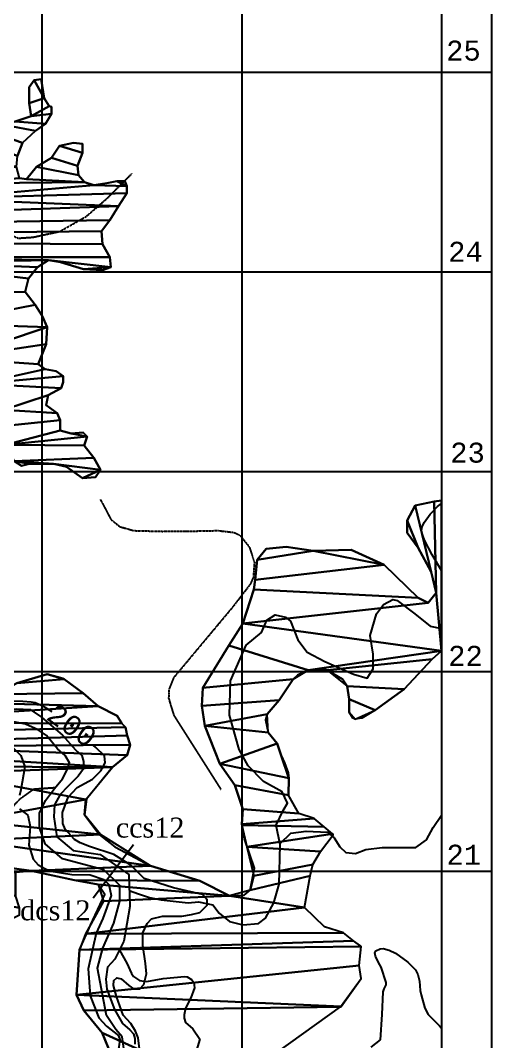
# Model space of a CAD drawing. Extents: x 19272750 to 38563660, y 1412748 to 2838873.
# Drawn here: x 19279892 to 19282250, y 1420147 to 1425259 of the extents above; entities that cross this region are included whole.
import ezdxf
from ezdxf.enums import TextEntityAlignment as Align

# ---------------------------------------------------------------- set-up
doc = ezdxf.new("R2010")
doc.units = 0
doc.header["$MEASUREMENT"] = 0
doc.linetypes.add('DASHED', pattern=[0.75, 0.5, -0.25])
doc.linetypes.add('HIDDEN', pattern=[0.375, 0.25, -0.125])
for name, color, linetype in [('-1', 7, 'CONTINUOUS'), ('-41', 7, 'CONTINUOUS'), ('-51', 7, 'CONTINUOUS'), ('-52', 7, 'CONTINUOUS'), ('-6', 7, 'CONTINUOUS'), ('1', 7, 'CONTINUOUS'), ('41', 7, 'CONTINUOUS'), ('50', 7, 'CONTINUOUS'), ('51', 7, 'CONTINUOUS'), ('52', 7, 'CONTINUOUS'), ('6', 7, 'CONTINUOUS')]:
    doc.layers.add(name, color=color, linetype=linetype)
doc.styles.add('MONOTXT', font='MONOTXT', dxfattribs={"height": 0.2})
doc.styles.get("Standard").update_dxf_attribs({"font": 'VNTIME.TTF'})

msp = doc.modelspace()

# ---------------------------------------------------------------- linework, layer by layer
at = {"layer": '-1', "color": 7, "linetype": 'CONTINUOUS'}
for p, q in [((19282000, 1434250), (19282000, 1413000)), ((19282250, 1434250), (19282250, 1412750)), ((19280000, 1433000), (19280000, 1415000)), ((19281000, 1433000), (19281000, 1415000)), ((19272750, 1425000), (19282250, 1425000)), ((19272750, 1424000), (19282250, 1424000)), ((19272750, 1423000), (19282250, 1423000)), ((19272750, 1422000), (19282250, 1422000)), ((19272750, 1421000), (19282250, 1421000))]:
    msp.add_line(p, q, dxfattribs=at)
at = {"layer": '-1', "color": 30, "linetype": 'CONTINUOUS'}
for points in [[(19280050.9, 1421796.7), (19280015.2, 1421819.7), (19279996.3, 1421829.5), (19279966.1, 1421841.7), (19279945.5, 1421846.6), (19279903.9, 1421849.5), (19279858.6, 1421850.5), (19279836.6, 1421846.9), (19279792.1, 1421833.6)], [(19279846.8, 1421625.9), (19279893.4, 1421579.1), (19279914.2, 1421522), (19279893.4, 1421407.7), (19279888.3, 1421379.1)], [(19280396.1, 1420460.5), (19280434.9, 1420426.7), (19280458.2, 1420411.1), (19280489.3, 1420411.1), (19280510, 1420431.9), (19280523, 1420486.5), (19280517.8, 1420538.4), (19280504.9, 1420629.4), (19280504.9, 1420691.8), (19280525.6, 1420738.5), (19280548.9, 1420761.9), (19280603.3, 1420774.9), (19280699.1, 1420774.9), (19280748.3, 1420782.7), (19280789.8, 1420793.1), (19280826, 1420829.5), (19280826, 1420855.5), (19280802.7, 1420882.8), (19280657.7, 1420916.5), (19280511.1, 1420963.5), (19280444.2, 1421030.6), (19280360.2, 1421083.4), (19280238.5, 1421122.5), (19280191.4, 1421141.2), (19280162.3, 1421158.3), (19280116.3, 1421210.2), (19280104.7, 1421237.6), (19280103.4, 1421293.4), (19280131.9, 1421370), (19280175.9, 1421419.4), (19280253.6, 1421461), (19280295.1, 1421502.5), (19280315.8, 1421541.5), (19280313.2, 1421577.9), (19280269.1, 1421619.5), (19280257.3, 1421628.4)], [(19279888.3, 1421311.6), (19279929.7, 1421280.4), (19279940.1, 1421223.3), (19279934.9, 1421129.7), (19279955.2, 1421060.4), (19279981.5, 1421031), (19280036, 1421001.3), (19280149.3, 1420983.4), (19280241.4, 1420981.8), (19280308.9, 1420958.6), (19280333.8, 1420933.3), (19280345.6, 1420877.8), (19280305.4, 1420763.5), (19280270.7, 1420689), (19280231, 1420510.1), (19280241, 1420376), (19280285, 1420265.8), (19280323.2, 1420223.2), (19280384.8, 1420175.6)], [(19280488, 1420110.8), (19280480.9, 1420165.1), (19280468.6, 1420198), (19280445.3, 1420237), (19280406.4, 1420278.6), (19280372.8, 1420372.1), (19280357.2, 1420426.7), (19280359.8, 1420452.7), (19280375.3, 1420465.7), (19280396.1, 1420460.5)], [(19280702.1, 1419501.8), (19280578, 1419622), (19280521, 1419682.9), (19280478.9, 1419712.7), (19280451.6, 1419742.5), (19280426.8, 1419769.8), (19280408, 1419794.2), (19280402.9, 1419808.5), (19280402.9, 1419869.6), (19280406.8, 1419925.4), (19280409.4, 1419970.9), (19280403.1, 1419994.2), (19280385.7, 1420023.6), (19280380.9, 1420039.2), (19280380.9, 1420092.4), (19280386.1, 1420119.7), (19280391.3, 1420157.4), (19280384.8, 1420175.6)]]:
    msp.add_lwpolyline(points, dxfattribs=at)
at = {"layer": '-41', "color": 3, "linetype": 'CONTINUOUS'}
msp.add_line((19280255.8, 1420865.7), (19280457.6, 1421132.9), dxfattribs=at)
at = {"layer": '-51', "color": 4, "linetype": 'HIDDEN'}
for points in [[(19279392.2, 1424246.1), (19279491.9, 1424279.7), (19279564.1, 1424279.7), (19279780.8, 1424212.1), (19279881.9, 1424168.6), (19279954.2, 1424173.4), (19280089, 1424202.4), (19280222, 1424277.7), (19280328, 1424369.5), (19280450.2, 1424492.2)], [(19279652.4, 1420166.8), (19279628, 1420219.6), (19279571.9, 1420270.8), (19279556.6, 1420342.4), (19279551.4, 1420419.1), (19279515.7, 1420460.1), (19279398.4, 1420526.6), (19279367.7, 1420567.5), (19279367.7, 1420639.1), (19279418.8, 1420721), (19279587.2, 1420879.6), (19279730.1, 1421002.3), (19279740.3, 1421079.1), (19279755.6, 1421155.8), (19279801.5, 1421263.2), (19279888.2, 1421360.4), (19279958.4, 1421410.9), (19280065.6, 1421418.6)]]:
    msp.add_lwpolyline(points, dxfattribs=at)
at = {"layer": '-51', "color": 4, "linetype": 'CONTINUOUS'}
for points in [[(19282000, 1422505.5), (19281953.3, 1422584), (19281915, 1422656.5), (19281901.5, 1422693.1), (19281899.9, 1422703.4), (19281903.2, 1422724.3), (19281913.3, 1422745.2), (19281943, 1422786.6), (19281979.2, 1422826.1), (19282000, 1422841)], [(19280436.9, 1420902.9), (19280483.8, 1420886.5), (19280538.4, 1420867.9), (19280596.6, 1420856.5), (19280731.2, 1420841), (19280783, 1420846.1), (19280855.5, 1420830.6), (19280886.6, 1420789), (19280938.4, 1420747.4), (19281005.7, 1420731.9), (19281083.4, 1420737.1), (19281118.4, 1420765.1), (19281161, 1420841), (19281186.9, 1420934.5), (19281192.1, 1421131.9), (19281171.4, 1421230.6), (19281207.6, 1421303.3), (19281228.4, 1421339.7), (19281202.5, 1421396.9), (19281109.2, 1421448.8), (19281031.6, 1421526.7), (19280986.7, 1421608.7), (19280938.4, 1421781.3), (19280943.6, 1421952.8), (19281021.2, 1422132), (19281098.9, 1422194.4), (19281124.8, 1422256.7), (19281166.2, 1422282.7), (19281219.5, 1422271.3), (19281243.9, 1422251.5), (19281280.1, 1422158), (19281326.7, 1422095.6), (19281414.8, 1422048.9), (19281559.8, 1421986.5), (19281627.1, 1421965.8), (19281658.1, 1422012.5), (19281658.1, 1422085.3), (19281642.6, 1422178.8), (19281673.7, 1422287.9), (19281709.9, 1422334.6), (19281755.9, 1422359.8), (19281777.2, 1422355.4), (19281865.3, 1422287.9), (19281943, 1422225.5), (19282000, 1422214.4)], [(19279268.4, 1421879.5), (19279336.3, 1421832.5), (19279492.5, 1421737.4), (19279596.6, 1421712.6), (19279753.7, 1421778), (19279800.3, 1421804), (19279870.3, 1421811.8), (19279940.2, 1421809.2), (19279997.2, 1421770.2), (19280103.4, 1421680.6)], [(19280401.5, 1420170.4), (19280370.1, 1420206.9), (19280322.7, 1420277.9), (19280278.1, 1420513.9), (19280305.4, 1420614.5), (19280359.9, 1420739.9), (19280389.4, 1420848.9), (19280390.1, 1420928.7), (19280310.4, 1421005.8), (19280102.2, 1421061.7), (19280015.3, 1421137.4), (19279986.8, 1421218), (19279986.8, 1421290.7), (19280017.9, 1421353.1), (19280061.9, 1421412.9), (19280103.4, 1421462.2), (19280126.7, 1421506.4), (19280137.1, 1421542.8), (19280116.3, 1421579.2), (19280077.5, 1421611.7), (19280023.1, 1421679.2), (19279981.6, 1421707.8), (19279916.9, 1421736.4), (19279859.9, 1421746.8)], [(19280103.4, 1421680.6), (19280168.1, 1421607.8), (19280199.2, 1421579.2), (19280207, 1421548), (19280207, 1421511.6), (19280181.1, 1421475.3), (19280129.3, 1421423.3), (19280090.4, 1421384.3), (19280061.9, 1421332.3), (19280059.4, 1421271.3), (19280074.9, 1421172.5), (19280156.7, 1421102.7), (19280290.9, 1421083.6), (19280434.5, 1420982.7), (19280439.2, 1420823.2), (19280409.5, 1420649.3), (19280364.9, 1420559.8), (19280327.7, 1420518.8), (19280320.3, 1420459.2), (19280325.2, 1420409.5), (19280362.4, 1420307.1), (19280403.8, 1420237), (19280440.1, 1420205.8), (19280458.2, 1420185), (19280464.6, 1420161.8)], [(19281191.6, 1421137.7), (19281245.9, 1421190), (19281322.9, 1421199.7), (19281428.8, 1421194.8), (19281462.5, 1421165.9), (19281491.4, 1421122.4), (19281520.3, 1421093.5), (19281568.5, 1421088.6), (19281621.4, 1421107.9), (19281703.3, 1421117.6), (19281799.6, 1421117.6), (19281871.8, 1421117.6), (19281924.8, 1421156.2), (19281958.4, 1421219), (19282000, 1421279.6)], [(19280387.2, 1420604.5), (19280424.4, 1420539.9), (19280447.5, 1420488.1), (19280458.2, 1420473.3), (19280488.4, 1420452.1), (19280524.3, 1420447), (19280606.2, 1420462.4), (19280713.8, 1420472.7), (19280726.1, 1420470.6), (19280748.5, 1420457.4), (19280759.9, 1420441.9), (19280763, 1420416.4), (19280744.5, 1420364.9), (19280718.9, 1420313.5), (19280711.5, 1420281.4), (19280711.6, 1420264.7), (19280718.9, 1420241.6), (19280754.8, 1420210.8), (19280789.6, 1420159)], [(19281693.5, 1420155.7), (19281702.3, 1420282.7), (19281707.4, 1420395.7), (19281712.4, 1420411.1), (19281722.1, 1420431.6), (19281722.8, 1420441.9), (19281697.2, 1420518.9), (19281684.9, 1420543.2), (19281668.6, 1420575), (19281666.4, 1420590.8), (19281671.3, 1420600.2), (19281692.1, 1420611.3), (19281707.2, 1420612), (19281738.2, 1420605), (19281769.6, 1420589.6), (19281830.3, 1420544.6), (19281869.1, 1420506.1), (19281881.6, 1420482.9), (19281889.1, 1420449), (19281892.8, 1420402.8), (19281896.9, 1420380.3), (19281915.9, 1420313.3), (19281932.8, 1420282.7), (19281989.1, 1420226.2), (19282000, 1420213.4)], [(19280411.9, 1420100.3), (19280401.5, 1420170.4)], [(19280464.6, 1420161.8), (19280464.6, 1420133.3)], [(19280789.6, 1420159), (19280761.1, 1420064.7)], [(19281646.9, 1420119.3), (19281693.5, 1420155.7)]]:
    msp.add_lwpolyline(points, dxfattribs=at)
at = {"layer": '-52', "color": 4, "linetype": 'CONTINUOUS'}
msp.add_line((19282000, 1422855.4), (19282000, 1422103.6), dxfattribs=at)
for points in [[(19279865.7, 1424753.5), (19279945.8, 1424778.7), (19279935.8, 1424843.9), (19279935.8, 1424924.3), (19279960.8, 1424959.5), (19279995.8, 1424964.5), (19280010.9, 1424869.1), (19280035.9, 1424828.9), (19280048.4, 1424826.4), (19280048.4, 1424791.2), (19280018.4, 1424741), (19279968.3, 1424705.8), (19279903.2, 1424645.6), (19279878.2, 1424580.3)], [(19279888.2, 1424469.8), (19279923.2, 1424464.7), (19279973.3, 1424525), (19280048.4, 1424570.2), (19280088.4, 1424630.5), (19280158.5, 1424645.6), (19280203.6, 1424640.5), (19280203.6, 1424595.3), (19280178.6, 1424530), (19280183.6, 1424484.8), (19280213.6, 1424449.7), (19280258.7, 1424434.6), (19280323.8, 1424444.6), (19280373.8, 1424454.7), (19280413.9, 1424454.7), (19280423.9, 1424429.6), (19280423.9, 1424394.4), (19280383.8, 1424329.1), (19280338.8, 1424258.8), (19280298.7, 1424203.6), (19280303.7, 1424138.3)], [(19280303.7, 1424138.3), (19280338.8, 1424073), (19280343.8, 1424022.7), (19280303.7, 1424007.7), (19280208.6, 1424012.7), (19280093.5, 1424047.9), (19280033.4, 1424057.9), (19279978.3, 1424022.7), (19279933.2, 1423967.5), (19279915.7, 1423899.7), (19279965.8, 1423834.4), (19280000.8, 1423779.1), (19280025.9, 1423723.9), (19280020.9, 1423638.5), (19279980.8, 1423538.1), (19280015.9, 1423512.9), (19280070.9, 1423502.9), (19280106, 1423477.8), (19280106, 1423447.6), (19280096, 1423417.5), (19280030.9, 1423382.4), (19280020.9, 1423332.1), (19280075.9, 1423291.9), (19280090.9, 1423256.8), (19280090.9, 1423206.6), (19280146, 1423191.5), (19280206.1, 1423196.5), (19280226.1, 1423176.4), (19280211.1, 1423131.2), (19280258.7, 1423068.4), (19280293.7, 1423008.2), (19280268.7, 1422973), (19280203.6, 1422968), (19280123.5, 1423023.2), (19280058.4, 1423038.3), (19279998.3, 1423038.3), (19279938.2, 1423038.3), (19279898.2, 1423028.3), (19279860.2, 1423052.1)], [(19280417.8, 1421721), (19280427.1, 1421679), (19280441.1, 1421632.4), (19280427.1, 1421581), (19280352.6, 1421520.4), (19280223, 1421359.6), (19280213, 1421282.5), (19280287.5, 1421181.8), (19280364.6, 1421121.9), (19280543.4, 1421025.9), (19280790.1, 1420951.2), (19280939, 1420876.6), (19281011.3, 1420879.3), (19281041.4, 1420904.6), (19281063.3, 1421014.4), (19281012.8, 1421161.4), (19280999.6, 1421235.2), (19281004.7, 1421310.5), (19280964.6, 1421431.1), (19280889.5, 1421536.5), (19280814.4, 1421727.4), (19280799.4, 1421827.8), (19280804.4, 1421918.2), (19280934.6, 1422129.2), (19281004.7, 1422239.7), (19281059.7, 1422410.5), (19281067.2, 1422458.2), (19281077.2, 1422558.6), (19281122.3, 1422613.9), (19281222.4, 1422623.9), (19281357.6, 1422603.8), (19281547.9, 1422608.9), (19281713.1, 1422533.5), (19281883.3, 1422367.8), (19281933.4, 1422342.7), (19281973.4, 1422392.9), (19281948.4, 1422498.4), (19281883.3, 1422618.9), (19281828.2, 1422694.2), (19281828.2, 1422754.5), (19281868.3, 1422829.9), (19281963.4, 1422849.9), (19282000, 1422855.4)], [(19282000, 1422103.6), (19281953.4, 1422061.4), (19281813.2, 1421910.7), (19281668, 1421805.2), (19281601.3, 1421765.7), (19281567.9, 1421760), (19281554.9, 1421766.3), (19281537.9, 1421795.2), (19281537.9, 1421860.5), (19281527.9, 1421925.8), (19281503.3, 1421961.8), (19281427.7, 1422006.1), (19281396.2, 1422013.7), (19281332.6, 1422006.1), (19281279.6, 1421980.7), (19281257.5, 1421960.9), (19281187.4, 1421855.5), (19281127.3, 1421785.1), (19281118.2, 1421756.6), (19281132.3, 1421694.7), (19281177.4, 1421639.5), (19281197.4, 1421579.2), (19281212.9, 1421542), (19281231.9, 1421492.1), (19281235, 1421466.2), (19281233.4, 1421379.8)], [(19279874.2, 1421941.1), (19280025.9, 1421986.1), (19280111, 1421960.9), (19280206.1, 1421890.6), (19280281.2, 1421825.3), (19280375.9, 1421777), (19280399.2, 1421739.6)], [(19280920, 1419908.9), (19281493.8, 1420319.9), (19281597.5, 1420461.7), (19281588.1, 1420527.9), (19281597.5, 1420622.4), (19281559.8, 1420650.8), (19281509.6, 1420691.2), (19281414.2, 1420721.4), (19281313.8, 1420817.1), (19281341.4, 1420975.8), (19281355.9, 1421032.9), (19281393.6, 1421099), (19281456.9, 1421182.2), (19281411.7, 1421222.5), (19281361.5, 1421262.8), (19281286.2, 1421288), (19281229.9, 1421385.9)]]:
    msp.add_lwpolyline(points, dxfattribs=at)
at = {"layer": '-6', "color": 7, "linetype": 'DASHED'}
msp.add_lwpolyline([(19280292.2, 1422859.9), (19280345.6, 1422759.9), (19280389.7, 1422724.4), (19280460, 1422704.6), (19280602.1, 1422701), (19280721.2, 1422701.5), (19280880.2, 1422704.8), (19280959.5, 1422695.8), (19280990.7, 1422681.4), (19281037.1, 1422623.1), (19281063, 1422545.1), (19281057.9, 1422470.7), (19281042.3, 1422436), (19280954.3, 1422321.7), (19280659.1, 1421968.4), (19280635.3, 1421909.7), (19280633.8, 1421865), (19280659.1, 1421781.3), (19280894.7, 1421410.2)], dxfattribs=at)
at = {"layer": '1', "color": 7, "linetype": 'CONTINUOUS'}
for p, q in [((19282000, 1434250), (19282000, 1413000)), ((19282250, 1434250), (19282250, 1412750)), ((19280000, 1433000), (19280000, 1415000)), ((19281000, 1433000), (19281000, 1415000)), ((19272750, 1425000), (19282250, 1425000)), ((19272750, 1424000), (19282250, 1424000)), ((19272750, 1423000), (19282250, 1423000)), ((19272750, 1422000), (19282250, 1422000)), ((19272750, 1421000), (19282250, 1421000))]:
    msp.add_line(p, q, dxfattribs=at)
at = {"layer": '1', "color": 30, "linetype": 'CONTINUOUS'}
for points in [[(19280050.9, 1421796.7), (19280015.2, 1421819.7), (19279996.3, 1421829.5), (19279966.1, 1421841.7), (19279945.5, 1421846.6), (19279903.9, 1421849.5), (19279858.6, 1421850.5), (19279836.6, 1421846.9), (19279792.1, 1421833.6)], [(19279846.8, 1421625.9), (19279893.4, 1421579.1), (19279914.2, 1421522), (19279893.4, 1421407.7), (19279888.3, 1421379.1)], [(19280396.1, 1420460.5), (19280434.9, 1420426.7), (19280458.2, 1420411.1), (19280489.3, 1420411.1), (19280510, 1420431.9), (19280523, 1420486.5), (19280517.8, 1420538.4), (19280504.9, 1420629.4), (19280504.9, 1420691.8), (19280525.6, 1420738.5), (19280548.9, 1420761.9), (19280603.3, 1420774.9), (19280699.1, 1420774.9), (19280748.3, 1420782.7), (19280789.8, 1420793.1), (19280826, 1420829.5), (19280826, 1420855.5), (19280802.7, 1420882.8), (19280657.7, 1420916.5), (19280511.1, 1420963.5), (19280444.2, 1421030.6), (19280360.2, 1421083.4), (19280238.5, 1421122.5), (19280191.4, 1421141.2), (19280162.3, 1421158.3), (19280116.3, 1421210.2), (19280104.7, 1421237.6), (19280103.4, 1421293.4), (19280131.9, 1421370), (19280175.9, 1421419.4), (19280253.6, 1421461), (19280295.1, 1421502.5), (19280315.8, 1421541.5), (19280313.2, 1421577.9), (19280269.1, 1421619.5), (19280257.3, 1421628.4)], [(19279888.3, 1421311.6), (19279929.7, 1421280.4), (19279940.1, 1421223.3), (19279934.9, 1421129.7), (19279955.2, 1421060.4), (19279981.5, 1421031), (19280036, 1421001.3), (19280149.3, 1420983.4), (19280241.4, 1420981.8), (19280308.9, 1420958.6), (19280333.8, 1420933.3), (19280345.6, 1420877.8), (19280305.4, 1420763.5), (19280270.7, 1420689), (19280231, 1420510.1), (19280241, 1420376), (19280285, 1420265.8), (19280323.2, 1420223.2), (19280384.8, 1420175.6)], [(19280488, 1420110.8), (19280480.9, 1420165.1), (19280468.6, 1420198), (19280445.3, 1420237), (19280406.4, 1420278.6), (19280372.8, 1420372.1), (19280357.2, 1420426.7), (19280359.8, 1420452.7), (19280375.3, 1420465.7), (19280396.1, 1420460.5)], [(19280702.1, 1419501.8), (19280578, 1419622), (19280521, 1419682.9), (19280478.9, 1419712.7), (19280451.6, 1419742.5), (19280426.8, 1419769.8), (19280408, 1419794.2), (19280402.9, 1419808.5), (19280402.9, 1419869.6), (19280406.8, 1419925.4), (19280409.4, 1419970.9), (19280403.1, 1419994.2), (19280385.7, 1420023.6), (19280380.9, 1420039.2), (19280380.9, 1420092.4), (19280386.1, 1420119.7), (19280391.3, 1420157.4), (19280384.8, 1420175.6)]]:
    msp.add_lwpolyline(points, dxfattribs=at)
at = {"layer": '41', "color": 3, "linetype": 'CONTINUOUS'}
msp.add_line((19280255.8, 1420865.7), (19280457.6, 1421132.9), dxfattribs=at)
at = {"layer": '51', "color": 4, "linetype": 'HIDDEN'}
for points in [[(19279392.2, 1424246.1), (19279491.9, 1424279.7), (19279564.1, 1424279.7), (19279780.8, 1424212.1), (19279881.9, 1424168.6), (19279954.2, 1424173.4), (19280089, 1424202.4), (19280222, 1424277.7), (19280328, 1424369.5), (19280450.2, 1424492.2)], [(19279652.4, 1420166.8), (19279628, 1420219.6), (19279571.9, 1420270.8), (19279556.6, 1420342.4), (19279551.4, 1420419.1), (19279515.7, 1420460.1), (19279398.4, 1420526.6), (19279367.7, 1420567.5), (19279367.7, 1420639.1), (19279418.8, 1420721), (19279587.2, 1420879.6), (19279730.1, 1421002.3), (19279740.3, 1421079.1), (19279755.6, 1421155.8), (19279801.5, 1421263.2), (19279888.2, 1421360.4), (19279958.4, 1421410.9), (19280065.6, 1421418.6)]]:
    msp.add_lwpolyline(points, dxfattribs=at)
at = {"layer": '51', "color": 4, "linetype": 'CONTINUOUS'}
for points in [[(19282000, 1422505.5), (19281953.3, 1422584), (19281915, 1422656.5), (19281901.5, 1422693.1), (19281899.9, 1422703.4), (19281903.2, 1422724.3), (19281913.3, 1422745.2), (19281943, 1422786.6), (19281979.2, 1422826.1), (19282000, 1422841)], [(19280436.9, 1420902.9), (19280483.8, 1420886.5), (19280538.4, 1420867.9), (19280596.6, 1420856.5), (19280731.2, 1420841), (19280783, 1420846.1), (19280855.5, 1420830.6), (19280886.6, 1420789), (19280938.4, 1420747.4), (19281005.7, 1420731.9), (19281083.4, 1420737.1), (19281118.4, 1420765.1), (19281161, 1420841), (19281186.9, 1420934.5), (19281192.1, 1421131.9), (19281171.4, 1421230.6), (19281207.6, 1421303.3), (19281228.4, 1421339.7), (19281202.5, 1421396.9), (19281109.2, 1421448.8), (19281031.6, 1421526.7), (19280986.7, 1421608.7), (19280938.4, 1421781.3), (19280943.6, 1421952.8), (19281021.2, 1422132), (19281098.9, 1422194.4), (19281124.8, 1422256.7), (19281166.2, 1422282.7), (19281219.5, 1422271.3), (19281243.9, 1422251.5), (19281280.1, 1422158), (19281326.7, 1422095.6), (19281414.8, 1422048.9), (19281559.8, 1421986.5), (19281627.1, 1421965.8), (19281658.1, 1422012.5), (19281658.1, 1422085.3), (19281642.6, 1422178.8), (19281673.7, 1422287.9), (19281709.9, 1422334.6), (19281755.9, 1422359.8), (19281777.2, 1422355.4), (19281865.3, 1422287.9), (19281943, 1422225.5), (19282000, 1422214.4)], [(19279268.4, 1421879.5), (19279336.3, 1421832.5), (19279492.5, 1421737.4), (19279596.6, 1421712.6), (19279753.7, 1421778), (19279800.3, 1421804), (19279870.3, 1421811.8), (19279940.2, 1421809.2), (19279997.2, 1421770.2), (19280103.4, 1421680.6)], [(19280401.5, 1420170.4), (19280370.1, 1420206.9), (19280322.7, 1420277.9), (19280278.1, 1420513.9), (19280305.4, 1420614.5), (19280359.9, 1420739.9), (19280389.4, 1420848.9), (19280390.1, 1420928.7), (19280310.4, 1421005.8), (19280102.2, 1421061.7), (19280015.3, 1421137.4), (19279986.8, 1421218), (19279986.8, 1421290.7), (19280017.9, 1421353.1), (19280061.9, 1421412.9), (19280103.4, 1421462.2), (19280126.7, 1421506.4), (19280137.1, 1421542.8), (19280116.3, 1421579.2), (19280077.5, 1421611.7), (19280023.1, 1421679.2), (19279981.6, 1421707.8), (19279916.9, 1421736.4), (19279859.9, 1421746.8)], [(19280103.4, 1421680.6), (19280168.1, 1421607.8), (19280199.2, 1421579.2), (19280207, 1421548), (19280207, 1421511.6), (19280181.1, 1421475.3), (19280129.3, 1421423.3), (19280090.4, 1421384.3), (19280061.9, 1421332.3), (19280059.4, 1421271.3), (19280074.9, 1421172.5), (19280156.7, 1421102.7), (19280290.9, 1421083.6), (19280434.5, 1420982.7), (19280439.2, 1420823.2), (19280409.5, 1420649.3), (19280364.9, 1420559.8), (19280327.7, 1420518.8), (19280320.3, 1420459.2), (19280325.2, 1420409.5), (19280362.4, 1420307.1), (19280403.8, 1420237), (19280440.1, 1420205.8), (19280458.2, 1420185), (19280464.6, 1420161.8)], [(19281191.6, 1421137.7), (19281245.9, 1421190), (19281322.9, 1421199.7), (19281428.8, 1421194.8), (19281462.5, 1421165.9), (19281491.4, 1421122.4), (19281520.3, 1421093.5), (19281568.5, 1421088.6), (19281621.4, 1421107.9), (19281703.3, 1421117.6), (19281799.6, 1421117.6), (19281871.8, 1421117.6), (19281924.8, 1421156.2), (19281958.4, 1421219), (19282000, 1421279.6)], [(19280387.2, 1420604.5), (19280424.4, 1420539.9), (19280447.5, 1420488.1), (19280458.2, 1420473.3), (19280488.4, 1420452.1), (19280524.3, 1420447), (19280606.2, 1420462.4), (19280713.8, 1420472.7), (19280726.1, 1420470.6), (19280748.5, 1420457.4), (19280759.9, 1420441.9), (19280763, 1420416.4), (19280744.5, 1420364.9), (19280718.9, 1420313.5), (19280711.5, 1420281.4), (19280711.6, 1420264.7), (19280718.9, 1420241.6), (19280754.8, 1420210.8), (19280789.6, 1420159)], [(19281693.5, 1420155.7), (19281702.3, 1420282.7), (19281707.4, 1420395.7), (19281712.4, 1420411.1), (19281722.1, 1420431.6), (19281722.8, 1420441.9), (19281697.2, 1420518.9), (19281684.9, 1420543.2), (19281668.6, 1420575), (19281666.4, 1420590.8), (19281671.3, 1420600.2), (19281692.1, 1420611.3), (19281707.2, 1420612), (19281738.2, 1420605), (19281769.6, 1420589.6), (19281830.3, 1420544.6), (19281869.1, 1420506.1), (19281881.6, 1420482.9), (19281889.1, 1420449), (19281892.8, 1420402.8), (19281896.9, 1420380.3), (19281915.9, 1420313.3), (19281932.8, 1420282.7), (19281989.1, 1420226.2), (19282000, 1420213.4)], [(19280411.9, 1420100.3), (19280401.5, 1420170.4)], [(19280464.6, 1420161.8), (19280464.6, 1420133.3)], [(19280789.6, 1420159), (19280761.1, 1420064.7)], [(19281646.9, 1420119.3), (19281693.5, 1420155.7)]]:
    msp.add_lwpolyline(points, dxfattribs=at)
at = {"layer": '52', "color": 4, "linetype": 'CONTINUOUS'}
msp.add_line((19282000, 1422855.4), (19282000, 1422103.6), dxfattribs=at)
for points in [[(19279865.7, 1424753.5), (19279945.8, 1424778.7), (19279935.8, 1424843.9), (19279935.8, 1424924.3), (19279960.8, 1424959.5), (19279995.8, 1424964.5), (19280010.9, 1424869.1), (19280035.9, 1424828.9), (19280048.4, 1424826.4), (19280048.4, 1424791.2), (19280018.4, 1424741), (19279968.3, 1424705.8), (19279903.2, 1424645.6), (19279878.2, 1424580.3)], [(19279888.2, 1424469.8), (19279923.2, 1424464.7), (19279973.3, 1424525), (19280048.4, 1424570.2), (19280088.4, 1424630.5), (19280158.5, 1424645.6), (19280203.6, 1424640.5), (19280203.6, 1424595.3), (19280178.6, 1424530), (19280183.6, 1424484.8), (19280213.6, 1424449.7), (19280258.7, 1424434.6), (19280323.8, 1424444.6), (19280373.8, 1424454.7), (19280413.9, 1424454.7), (19280423.9, 1424429.6), (19280423.9, 1424394.4), (19280383.8, 1424329.1), (19280338.8, 1424258.8), (19280298.7, 1424203.6), (19280303.7, 1424138.3)], [(19280303.7, 1424138.3), (19280338.8, 1424073), (19280343.8, 1424022.7), (19280303.7, 1424007.7), (19280208.6, 1424012.7), (19280093.5, 1424047.9), (19280033.4, 1424057.9), (19279978.3, 1424022.7), (19279933.2, 1423967.5), (19279915.7, 1423899.7), (19279965.8, 1423834.4), (19280000.8, 1423779.1), (19280025.9, 1423723.9), (19280020.9, 1423638.5), (19279980.8, 1423538.1), (19280015.9, 1423512.9), (19280070.9, 1423502.9), (19280106, 1423477.8), (19280106, 1423447.6), (19280096, 1423417.5), (19280030.9, 1423382.4), (19280020.9, 1423332.1), (19280075.9, 1423291.9), (19280090.9, 1423256.8), (19280090.9, 1423206.6), (19280146, 1423191.5), (19280206.1, 1423196.5), (19280226.1, 1423176.4), (19280211.1, 1423131.2), (19280258.7, 1423068.4), (19280293.7, 1423008.2), (19280268.7, 1422973), (19280203.6, 1422968), (19280123.5, 1423023.2), (19280058.4, 1423038.3), (19279998.3, 1423038.3), (19279938.2, 1423038.3), (19279898.2, 1423028.3), (19279860.2, 1423052.1)], [(19280417.8, 1421721), (19280427.1, 1421679), (19280441.1, 1421632.4), (19280427.1, 1421581), (19280352.6, 1421520.4), (19280223, 1421359.6), (19280213, 1421282.5), (19280287.5, 1421181.8), (19280364.6, 1421121.9), (19280543.4, 1421025.9), (19280790.1, 1420951.2), (19280939, 1420876.6), (19281011.3, 1420879.3), (19281041.4, 1420904.6), (19281063.3, 1421014.4), (19281012.8, 1421161.4), (19280999.6, 1421235.2), (19281004.7, 1421310.5), (19280964.6, 1421431.1), (19280889.5, 1421536.5), (19280814.4, 1421727.4), (19280799.4, 1421827.8), (19280804.4, 1421918.2), (19280934.6, 1422129.2), (19281004.7, 1422239.7), (19281059.7, 1422410.5), (19281067.2, 1422458.2), (19281077.2, 1422558.6), (19281122.3, 1422613.9), (19281222.4, 1422623.9), (19281357.6, 1422603.8), (19281547.9, 1422608.9), (19281713.1, 1422533.5), (19281883.3, 1422367.8), (19281933.4, 1422342.7), (19281973.4, 1422392.9), (19281948.4, 1422498.4), (19281883.3, 1422618.9), (19281828.2, 1422694.2), (19281828.2, 1422754.5), (19281868.3, 1422829.9), (19281963.4, 1422849.9), (19282000, 1422855.4)], [(19282000, 1422103.6), (19281953.4, 1422061.4), (19281813.2, 1421910.7), (19281668, 1421805.2), (19281601.3, 1421765.7), (19281567.9, 1421760), (19281554.9, 1421766.3), (19281537.9, 1421795.2), (19281537.9, 1421860.5), (19281527.9, 1421925.8), (19281503.3, 1421961.8), (19281427.7, 1422006.1), (19281396.2, 1422013.7), (19281332.6, 1422006.1), (19281279.6, 1421980.7), (19281257.5, 1421960.9), (19281187.4, 1421855.5), (19281127.3, 1421785.1), (19281118.2, 1421756.6), (19281132.3, 1421694.7), (19281177.4, 1421639.5), (19281197.4, 1421579.2), (19281212.9, 1421542), (19281231.9, 1421492.1), (19281235, 1421466.2), (19281233.4, 1421379.8)], [(19279874.2, 1421941.1), (19280025.9, 1421986.1), (19280111, 1421960.9), (19280206.1, 1421890.6), (19280281.2, 1421825.3), (19280375.9, 1421777), (19280399.2, 1421739.6)], [(19280920, 1419908.9), (19281493.8, 1420319.9), (19281597.5, 1420461.7), (19281588.1, 1420527.9), (19281597.5, 1420622.4), (19281559.8, 1420650.8), (19281509.6, 1420691.2), (19281414.2, 1420721.4), (19281313.8, 1420817.1), (19281341.4, 1420975.8), (19281355.9, 1421032.9), (19281393.6, 1421099), (19281456.9, 1421182.2), (19281411.7, 1421222.5), (19281361.5, 1421262.8), (19281286.2, 1421288), (19281229.9, 1421385.9)], [(19280345.8, 1420080.6), (19280300.6, 1420191.3), (19280210.3, 1420302), (19280172.7, 1420380.1), (19280187.8, 1420606.5), (19280242.3, 1420729), (19280314.5, 1420882.8), (19280281, 1420933.3), (19280162.1, 1420955.4), (19279946.1, 1421000.8), (19279866.7, 1420994), (19279866.7, 1420878.2)]]:
    msp.add_lwpolyline(points, dxfattribs=at)
at = {"layer": '6', "color": 7, "linetype": 'DASHED'}
msp.add_lwpolyline([(19280292.2, 1422859.9), (19280345.6, 1422759.9), (19280389.7, 1422724.4), (19280460, 1422704.6), (19280602.1, 1422701), (19280721.2, 1422701.5), (19280880.2, 1422704.8), (19280959.5, 1422695.8), (19280990.7, 1422681.4), (19281037.1, 1422623.1), (19281063, 1422545.1), (19281057.9, 1422470.7), (19281042.3, 1422436), (19280954.3, 1422321.7), (19280659.1, 1421968.4), (19280635.3, 1421909.7), (19280633.8, 1421865), (19280659.1, 1421781.3), (19280894.7, 1421410.2)], dxfattribs=at)

# ---------------------------------------------------------------- texts
at = {"layer": '-1', "color": 7, "linetype": 'CONTINUOUS', "style": 'MONOTXT'}
for s, p in [('25', (19282109.2, 1425107.6)), ('24', (19282119.4, 1424101.3)), ('23', (19282129.7, 1423095)), ('22', (19282119.4, 1422078.4)), ('21', (19282110.9, 1421082.9))]:
    msp.add_text(s, height=100, dxfattribs=at).set_placement(p, align=Align.MIDDLE)
at = {"layer": '-1', "color": 30, "linetype": 'CONTINUOUS', "style": 'MONOTXT'}
msp.add_text('200', height=100, rotation=324.7429, dxfattribs=at).set_placement((19280150.2, 1421729.8), align=Align.MIDDLE)
at = {"layer": '-41', "color": 3, "linetype": 'CONTINUOUS'}
for s, p in [('ccs12', (19280541, 1421217.7)), ('dcs12', (19280066.8, 1420805.8))]:
    msp.add_text(s, height=100, dxfattribs=at).set_placement(p, align=Align.MIDDLE)
at = {"layer": '1', "color": 7, "linetype": 'CONTINUOUS', "style": 'MONOTXT'}
for s, p in [('25', (19282109.2, 1425107.6)), ('24', (19282119.4, 1424101.3)), ('23', (19282129.7, 1423095)), ('22', (19282119.4, 1422078.4)), ('21', (19282110.9, 1421082.9))]:
    msp.add_text(s, height=100, dxfattribs=at).set_placement(p, align=Align.MIDDLE)
at = {"layer": '1', "color": 30, "linetype": 'CONTINUOUS', "style": 'MONOTXT'}
msp.add_text('200', height=100, rotation=324.7429, dxfattribs=at).set_placement((19280150.2, 1421729.8), align=Align.MIDDLE)
at = {"layer": '41', "color": 3, "linetype": 'CONTINUOUS'}
for s, p in [('ccs12', (19280541, 1421217.7)), ('dcs12', (19280066.8, 1420805.8))]:
    msp.add_text(s, height=100, dxfattribs=at).set_placement(p, align=Align.MIDDLE)

# ---------------------------------------------------------------- meshes
at = {"layer": '50', "color": 134, "linetype": 'CONTINUOUS'}
mesh = msp.add_polyface(dxfattribs=at)
corners = [(19280423.9, 1424429.6), (19280373.8, 1424454.7), (19279239.8, 1424668.2), (19279089.6, 1424668.2), (19279309.9, 1424633), (19279029.6, 1424628), (19279340, 1424622.9), (19278974.5, 1424562.7), (19279359.9, 1424534.6), (19279360, 1424532.6), (19278899.4, 1424497.4), (19280203.6, 1424595.3), (19280088.4, 1424630.5), (19280178.6, 1424530), (19280048.4, 1424570.2), (19280183.6, 1424484.8), (19279973.3, 1424525), (19278977, 1425253.3), (19278921.9, 1425208.1), (19278957, 1425574.8), (19278073.1, 1425484.5), (19279027.1, 1425504.4), (19279037.1, 1425474.3), (19278073.1, 1425389.5), (19278972, 1425358.8), (19278951.9, 1425328.6), (19278073.1, 1425247.7), (19278967, 1425278.4), (19278746.7, 1425268.4), (19278346.6, 1425247.7), (19278252.2, 1425200.4), (19278110.8, 1425172), (19278676.6, 1425223.2), (19278393.7, 1425243.9), (19278641.5, 1425167.9), (19278488, 1425181.5), (19278636.5, 1425067.5), (19278498.7, 1425151.3), (19278356, 1425058.6), (19278644, 1424934.4), (19278327.2, 1424973.8), (19278459.8, 1424860), (19278644, 1424843.9), (19278506.9, 1424746.6), (19278654.1, 1424708.3), (19278684.1, 1424653.1), (19278497.5, 1424652), (19277879.3, 1424960.8), (19277667.1, 1424906.1), (19277946.7, 1424860.1), (19278029.5, 1424372.6), (19278233.4, 1424774.9), (19278422, 1424680.4), (19278033, 1424375.4), (19278089.6, 1424394.4), (19278724.1, 1424532.6), (19278769.2, 1424482.3), (19278089.7, 1424394.4), (19279395, 1424391.9), (19278268.8, 1424356.5), (19280010.9, 1424869.1), (19279960.8, 1424959.5), (19279935.8, 1424843.9), (19280035.9, 1424828.9), (19279945.8, 1424778.7), (19280048.4, 1424791.2), (19280018.4, 1424741), (19279865.7, 1424753.5), (19279968.3, 1424705.8), (19279825.6, 1424733.4), (19279903.2, 1424645.6), (19279810.6, 1424678.2), (19279878.2, 1424580.3), (19279785.6, 1424612.9), (19279873.2, 1424525), (19279735.5, 1424557.7), (19279620.3, 1424517.5), (19279888.2, 1424469.8), (19279560.2, 1424442.1), (19280213.6, 1424449.7), (19280258.7, 1424434.6), (19279490.2, 1424366.8), (19280423.9, 1424394.4), (19280383.8, 1424329.1), (19279455.1, 1424366.8), (19278438.5, 1424262), (19280338.8, 1424258.8), (19278589.4, 1424233.6), (19280298.7, 1424203.6), (19278674.3, 1424186.3), (19280303.7, 1424138.3), (19278730.9, 1424148.5), (19280338.8, 1424073), (19278825.2, 1424072.9), (19280343.8, 1424022.7), (19280033.4, 1424057.9), (19280208.6, 1424012.7), (19279419.5, 1424047.4), (19278896.3, 1424039.9), (19279264.9, 1424005.2), (19279219.8, 1423904.7), (19278988.2, 1423997.3), (19279004.4, 1423902.7), (19279234.8, 1423779.1), (19279004.4, 1423836.5), (19279244.8, 1423648.6), (19278973.1, 1423790.6), (19279938.2, 1423038.3), (19279860.2, 1423052.1), (19279978.3, 1424022.7), (19279933.2, 1423967.5), (19279457.6, 1424022.7), (19279915.7, 1423899.7), (19279487.6, 1423892.1), (19279965.8, 1423834.4), (19279487.6, 1423741.5), (19280025.9, 1423723.9), (19279572.8, 1423570.7), (19280020.9, 1423638.5), (19279980.8, 1423538.1), (19279575.7, 1423567), (19280015.9, 1423512.9), (19279682.9, 1423440.1), (19280106, 1423477.8), (19280096, 1423417.5), (19280030.9, 1423382.4), (19279808.1, 1423309.5), (19280075.9, 1423291.9), (19280090.9, 1423256.8), (19279818.1, 1423229.2), (19280090.9, 1423206.6), (19279818.1, 1423133.7), (19280226.1, 1423176.4), (19280211.1, 1423131.2), (19280258.7, 1423068.4), (19280293.7, 1423008.2), (19280058.4, 1423038.3), (19280203.6, 1422968), (19279365, 1424442.1), (19278831.8, 1425268.4), (19278694.1, 1424587.8), (19279923.2, 1424464.7), (19278844.3, 1424462.2), (19280146, 1423191.5), (19279004.4, 1423959.4), (19277837.3, 1424973.5), (19278007, 1424803.3), (19278337.1, 1424935.6), (19278459.8, 1425086.9), (19278195.7, 1425153.1), (19278903.2, 1425674.1), (19278911.9, 1425645.1), (19279007, 1425539.6), (19279012, 1425404), (19278965.8, 1425281.5), (19278967, 1425223.2), (19278624, 1424788.7), (19279134.7, 1424708.3), (19279174.7, 1424708.3), (19279355, 1424597.8), (19279665.4, 1424542.6), (19279935.8, 1424924.3), (19279995.8, 1424964.5), (19280048.4, 1424826.4), (19280158.5, 1424645.6), (19280203.6, 1424640.5), (19280323.8, 1424444.6), (19280413.9, 1424454.7), (19280303.7, 1424007.7), (19280093.5, 1424047.9), (19280000.8, 1423779.1), (19280020.9, 1423638.6), (19280070.9, 1423502.9), (19280106, 1423447.6), (19280020.9, 1423332.1), (19280206.1, 1423196.5), (19280226.1, 1423176.4), (19280268.7, 1422973), (19280123.5, 1423023.2), (19279998.3, 1423038.3), (19279898.2, 1423028.3), (19279488.3, 1423738.7), (19279339.9, 1424045.3), (19279244.8, 1423648.6), (19279253.5, 1423603.2)]
mesh.append_faces([[corners[k] for k in face] for face in [(1, 0, 167), (3, 2, 158, 157), (12, 11, 165, 164), (17, 18, 155), (20, 19, 151, 150), (30, 31, 149), (48, 47, 145), (61, 60, 162), (94, 96, 168), (105, 106, 184), (103, 105, 183), (107, 108, 180), (135, 137, 177), (143, 132, 175)]], dxfattribs={"vtx0": -1, "color": 134})
mesh.append_faces([[corners[k] for k in face] for face in [(6, 7, 8, 159), (19, 20, 21, 152), (22, 23, 24, 153), (25, 26, 27, 154), (42, 43, 44, 156), (45, 46, 140), (49, 50, 51, 146), (58, 59, 84), (63, 64, 65, 163), (97, 98, 99, 182), (114, 115, 116, 170), (116, 117, 118, 171), (121, 122, 123, 172), (123, 122, 124, 173), (125, 126, 127, 174), (132, 131, 133, 176)]], dxfattribs={"vtx0": -1, "vtx1": -1, "color": 134})
mesh.append_faces([[corners[k] for k in face] for face in [(56, 57, 138, 142), (77, 78, 79, 141), (92, 93, 95, 94), (98, 97, 95, 93), (130, 131, 132, 143), (134, 108, 136, 135)]], dxfattribs={"vtx0": -1, "vtx1": -1, "vtx2": -1, "color": 134})
mesh.append_faces([[corners[k] for k in face] for face in [(27, 26, 29, 28)]], dxfattribs={"vtx0": -1, "vtx1": -1, "vtx2": -1, "vtx3": -1, "color": 134})
mesh.append_faces([[corners[k] for k in face] for face in [(46, 54, 55, 140), (80, 81, 82, 0), (83, 84, 59, 85)]], dxfattribs={"vtx0": -1, "vtx1": -1, "vtx3": -1, "color": 134})
mesh.append_faces([[corners[k] for k in face] for face in [(2, 3, 5, 4), (4, 5, 7, 6), (8, 7, 10, 9), (9, 10, 142, 138), (11, 12, 14, 13), (13, 14, 16, 15), (15, 16, 141, 79), (18, 17, 27, 139), (21, 20, 23, 22), (24, 23, 26, 25), (27, 28, 139), (29, 26, 31, 30), (32, 33, 35, 34), (33, 32, 28, 29), (34, 35, 37, 36), (36, 38, 40, 39), (39, 41, 43, 42), (44, 43, 46, 45), (47, 48, 50, 49), (51, 50, 53, 52), (52, 53, 54, 46), (55, 54, 57, 56), (59, 58, 138, 57), (60, 62, 64, 63), (65, 64, 67, 66), (66, 67, 69, 68), (68, 69, 71, 70), (70, 71, 73, 72), (72, 73, 75, 74), (74, 76, 78, 77), (79, 78, 81, 80), (82, 81, 84, 83), (83, 85, 87, 86), (86, 87, 89, 88), (88, 89, 91, 90), (90, 91, 93, 92), (99, 98, 101, 100), (100, 102, 104, 103), (109, 97, 111, 110), (97, 109, 95), (110, 111, 113, 112), (112, 113, 115, 114), (118, 117, 120, 119), (119, 120, 122, 121), (124, 122, 126, 125), (127, 126, 129, 128), (128, 129, 131, 130), (133, 131, 108, 134)]], dxfattribs={"vtx0": -1, "vtx2": -1, "color": 134})
mesh.append_faces([[corners[k] for k in face] for face in [(103, 104, 106, 105)]], dxfattribs={"vtx0": -1, "vtx2": -1, "vtx3": -1, "color": 134})
mesh.append_faces([[corners[k] for k in face] for face in [(0, 1, 166, 80), (36, 37, 148, 38), (39, 40, 147, 41), (60, 61, 161, 62), (74, 75, 160, 76), (94, 95, 169, 96), (100, 101, 144, 102), (108, 107, 179, 136), (116, 115, 181, 117), (135, 136, 178, 137)]], dxfattribs={"vtx0": -1, "vtx3": -1, "color": 134})
mesh = msp.add_polyface(dxfattribs=at)
corners = [(19281713.1, 1422533.5), (19281357.6, 1422603.8), (19281067.2, 1422458.2), (19281883.3, 1422367.8), (19281059.7, 1422410.5), (19281973.4, 1422392.9), (19281963.4, 1422849.9), (19281948.4, 1422498.4), (19281868.3, 1422829.9), (19281883.3, 1422618.9), (19281828.2, 1422754.5), (19282000, 1422103.6), (19281004.7, 1422239.7), (19281332.6, 1422006.1), (19280934.6, 1422129.2), (19281257.5, 1421960.9), (19280804.4, 1421918.2), (19281187.4, 1421855.5), (19280799.4, 1421827.8), (19281127.3, 1421785.1), (19280814.4, 1421727.4), (19281132.3, 1421694.7), (19280814.4, 1421727.4), (19281177.4, 1421639.5), (19280889.5, 1421536.5), (19281235, 1421466.2), (19281233.4, 1421379.8), (19280964.6, 1421431.1), (19281286.2, 1421288), (19281004.7, 1421310.5), (19281361.5, 1421262.8), (19280999.6, 1421235.2), (19281411.7, 1421222.5), (19280999.6, 1421230.9), (19281453.6, 1421187), (19281024.5, 1421121.6), (19281393.6, 1421099), (19281355.9, 1421032.9), (19281061, 1420976.7), (19281341.4, 1420975.8), (19281041.4, 1420904.6), (19281313.8, 1420817.1), (19280939, 1420876.6), (19280217.7, 1420686.8), (19281509.6, 1420691.2), (19281559.8, 1420650.8), (19280187.8, 1420606.5), (19281597.5, 1420622.4), (19281588.1, 1420527.9), (19280172.7, 1420380.1), (19281496.7, 1420322.4), (19281493.8, 1420319.9), (19280210.3, 1420302), (19280920, 1419908.9), (19280300.6, 1420191.3), (19280375.9, 1419954.8), (19280783.7, 1419761.1), (19280365.8, 1419818.9), (19280838.2, 1419614.5), (19280449.1, 1419702.7), (19280738.9, 1419419.4), (19280986.9, 1419553.6), (19281155.7, 1419389.3), (19280804.9, 1419264.9), (19281215.9, 1419308.8), (19281195.9, 1419253.4), (19280871, 1418991.3), (19281278.7, 1419044.4), (19281379.1, 1418898.3), (19280857.8, 1418889.8), (19281399.2, 1418757.3), (19280599.1, 1418759.6), (19281436.1, 1418698.9), (19280473.7, 1418659), (19281514.6, 1418611.2), (19280263, 1418568.4), (19281519.6, 1418535.7), (19280317.8, 1418441.9), (19281419.2, 1418435), (19281369, 1418394.7), (19280228.5, 1418402.1), (19281303.8, 1418329.2), (19280153.4, 1418376.9), (19281233.5, 1418278.9), (19280253.1, 1418124.1), (19281291.2, 1418195.8), (19281276.2, 1418115.2), (19280362.4, 1418092.8), (19281190.8, 1418085), (19280429.3, 1418035.7), (19280964.9, 1418034.6), (19280899.7, 1417994.3), (19280466.5, 1418003.4), (19280884.6, 1417878.5), (19280488, 1417984.2), (19280613.5, 1417818.1), (19280954.9, 1417772.7), (19280678.8, 1417687.1), (19281010.1, 1417646.8), (19280764.1, 1417651.9), (19281813.2, 1421910.7), (19281527.9, 1421925.8), (19281668, 1421805.2), (19281537.9, 1421860.5), (19279393.4, 1422254.2), (19278781.9, 1421955.6), (19279462.8, 1422179.6), (19279445.1, 1422056.4), (19279435.1, 1421960.9), (19279477.6, 1421881.5), (19278812.1, 1421880.4), (19279542.1, 1421846.7), (19278816.8, 1421875.5), (19278982.7, 1421744.6), (19280281.2, 1421825.3), (19280399.2, 1421739.6), (19280417.8, 1421721), (19278986.9, 1421687.7), (19280427.1, 1421679), (19279031.6, 1421638), (19279264.5, 1421623.1), (19279205, 1421613.2), (19279086.1, 1421608.2), (19280790.1, 1420951.2), (19280162.1, 1420955.4), (19280281, 1420933.3), (19279888.3, 1420815.9), (19279772.9, 1420836), (19279261.1, 1420216.9), (19279165.8, 1420247.1), (19280111, 1421960.9), (19279874.2, 1421941.1), (19280206.1, 1421890.6), (19279780, 1421886.5), (19280427.1, 1421581), (19280352.6, 1421520.4), (19279398.3, 1421578.4), (19279547, 1421523.8), (19279710.2, 1421497.9), (19279591.6, 1421513.8), (19280220, 1421358.6), (19279715.2, 1421452.6), (19279639.9, 1421251.3), (19280292.9, 1421182.9), (19279652.5, 1421153.1), (19280543.4, 1421025.9), (19279652.7, 1421152), (19279946.1, 1421000.8), (19279682.6, 1421037.4), (19279866.7, 1420994), (19279602.3, 1420946.8), (19279866.7, 1420878.2), (19279491.9, 1420836), (19279627.4, 1420800.8), (19279496.9, 1420634.7), (19279351.4, 1420695.1), (19279246.1, 1420594.4), (19279481.9, 1420559.2), (19279271.2, 1420549.1), (19279612.3, 1420433.4), (19279291.2, 1420524), (19279311.3, 1420373), (19279629.4, 1420337.4), (19279271.2, 1420312.6), (19279444.5, 1420266.8), (19279356.5, 1420267.3), (19279702.6, 1420846.1), (19280441.1, 1421632.4), (19281953.4, 1422061.4), (19281427.7, 1422006.1), (19281077.2, 1422558.6), (19281933.4, 1422342.7), (19279666, 1421841.8), (19280308.1, 1420849), (19280153.4, 1418376.9), (19280343.2, 1418613.7), (19280528.4, 1419622), (19280345.8, 1420080.6), (19279888.3, 1420780.7), (19279858.2, 1420765.6), (19279616.2, 1420213.9), (19279576.5, 1420213.9), (19279422.4, 1420266.8), (19279180.9, 1420206.9), (19279321.3, 1420448.5), (19279266.1, 1420654.8), (19279640.1, 1421249), (19279660, 1421372.1), (19279634.9, 1421508), (19279472.7, 1421543.6), (19279135.6, 1421598.3), (19278932.5, 1421855.3), (19279385.3, 1422260.8), (19279423.1, 1422229.3), (19279465.1, 1422126.7), (19279435.1, 1421971), (19280025.9, 1421986.1), (19280104.6, 1421964.6), (19280375.9, 1421777), (19280213, 1421282.5), (19281122.3, 1422613.9), (19281222.4, 1422623.9), (19281547.9, 1422608.9), (19281828.2, 1422694.2), (19282000, 1422855.4), (19281567.9, 1421760), (19281537.9, 1421795.2), (19281197.4, 1421579.2), (19281456.9, 1421182.2), (19281414.2, 1420721.4), (19281593.9, 1420626.6), (19281597.5, 1420461.7), (19280984.4, 1419613.3), (19281215.1, 1419310.5), (19281210.9, 1419147.6), (19281489.5, 1418681.8), (19281484.5, 1418460.2), (19281238.5, 1418243.6), (19281306.3, 1418140.4), (19281070.3, 1418059.8), (19280980, 1417551.1), (19280854.5, 1417541.1), (19280553.3, 1417903.7), (19280263.3, 1418120.1), (19280153.4, 1418376.9)]
mesh.append_faces([[corners[k] for k in face] for face in [(82, 224, 174)]], dxfattribs={"color": 134})
mesh.append_faces([[corners[k] for k in face] for face in [(1, 0, 202), (9, 10, 203), (98, 99, 221, 220), (102, 103, 206, 205), (105, 104, 192), (121, 122, 190), (126, 127, 179, 178), (128, 129, 183), (131, 130, 197, 196), (138, 139, 188), (162, 164, 181, 180), (164, 165, 182), (170, 1, 201, 200)]], dxfattribs={"vtx0": -1, "color": 134})
mesh.append_faces([[corners[k] for k in face] for face in [(6, 5, 11, 204), (23, 24, 25, 207), (34, 35, 36, 208), (41, 43, 44, 209), (45, 46, 47, 210), (48, 49, 50, 211), (58, 60, 61, 212), (62, 63, 64, 213), (65, 66, 67, 214), (72, 73, 74, 215), (76, 77, 78, 216), (83, 84, 85, 217), (85, 84, 86, 218), (88, 89, 90, 219), (104, 105, 106, 193), (106, 105, 107, 194), (107, 105, 108, 195), (114, 113, 115, 198), (140, 142, 143, 199)]], dxfattribs={"vtx0": -1, "vtx1": -1, "color": 134})
mesh.append_faces([[corners[k] for k in face] for face in [(111, 113, 114, 172), (118, 119, 120, 167)]], dxfattribs={"vtx0": -1, "vtx1": -1, "vtx2": -1, "color": 134})
mesh.append_faces([[corners[k] for k in face] for face in [(162, 163, 165, 164)]], dxfattribs={"vtx0": -1, "vtx1": -1, "vtx2": -1, "vtx3": -1, "color": 134})
mesh.append_faces([[corners[k] for k in face] for face in [(0, 1, 170, 2), (41, 42, 173, 43), (151, 152, 153, 166)]], dxfattribs={"vtx0": -1, "vtx1": -1, "vtx3": -1, "color": 134})
mesh.append_faces([[corners[k] for k in face] for face in [(0, 2, 4, 3), (3, 4, 12, 171), (5, 6, 8, 7), (7, 8, 10, 9), (13, 14, 16, 15), (11, 13, 169, 168), (15, 16, 18, 17), (17, 18, 20, 19), (19, 20, 22, 21), (21, 22, 24, 23), (25, 24, 27, 26), (26, 27, 29, 28), (28, 29, 31, 30), (30, 31, 33, 32), (32, 33, 35, 34), (36, 35, 38, 37), (37, 38, 40, 39), (39, 40, 42, 41), (44, 43, 46, 45), (47, 46, 49, 48), (50, 49, 52, 51), (51, 52, 54, 53), (53, 55, 57, 56), (56, 57, 59, 58), (61, 60, 63, 62), (64, 63, 66, 65), (67, 66, 69, 68), (68, 69, 71, 70), (70, 71, 73, 72), (74, 75, 77, 76), (78, 77, 80, 79), (79, 80, 82, 81), (81, 82, 84, 83), (86, 87, 89, 88), (90, 89, 92, 91), (91, 92, 94, 93), (93, 95, 97, 96), (96, 97, 99, 98), (100, 101, 103, 102), (101, 100, 168, 169), (108, 105, 110, 109), (109, 110, 112, 111), (115, 113, 117, 116), (116, 117, 119, 118), (120, 119, 122, 121), (123, 124, 125, 42), (124, 123, 145, 147), (42, 125, 173), (127, 126, 151, 166), (129, 128, 165, 163), (130, 131, 133, 132), (132, 133, 172, 114), (134, 120, 136, 135), (120, 134, 167), (135, 138, 141, 140), (143, 144, 146, 145), (147, 148, 150, 149), (149, 150, 152, 151), (153, 152, 155, 154), (154, 156, 158, 157), (157, 158, 160, 159), (159, 161, 163, 162)]], dxfattribs={"vtx0": -1, "vtx2": -1, "color": 134})
mesh.append_faces([[corners[k] for k in face] for face in [(11, 5, 171, 12), (11, 12, 14, 13), (135, 137, 139, 138), (145, 146, 148, 147)]], dxfattribs={"vtx0": -1, "vtx2": -1, "vtx3": -1, "color": 134})
mesh.append_faces([[corners[k] for k in face] for face in [(53, 54, 177, 55), (58, 59, 176, 60), (74, 73, 175, 75), (86, 84, 223, 87), (93, 94, 222, 95), (111, 112, 191, 113), (135, 136, 189, 137), (140, 141, 187, 142), (143, 142, 186, 144), (154, 155, 185, 156), (159, 160, 184, 161)]], dxfattribs={"vtx0": -1, "vtx3": -1, "color": 134})

doc.saveas('drawing.dxf')
